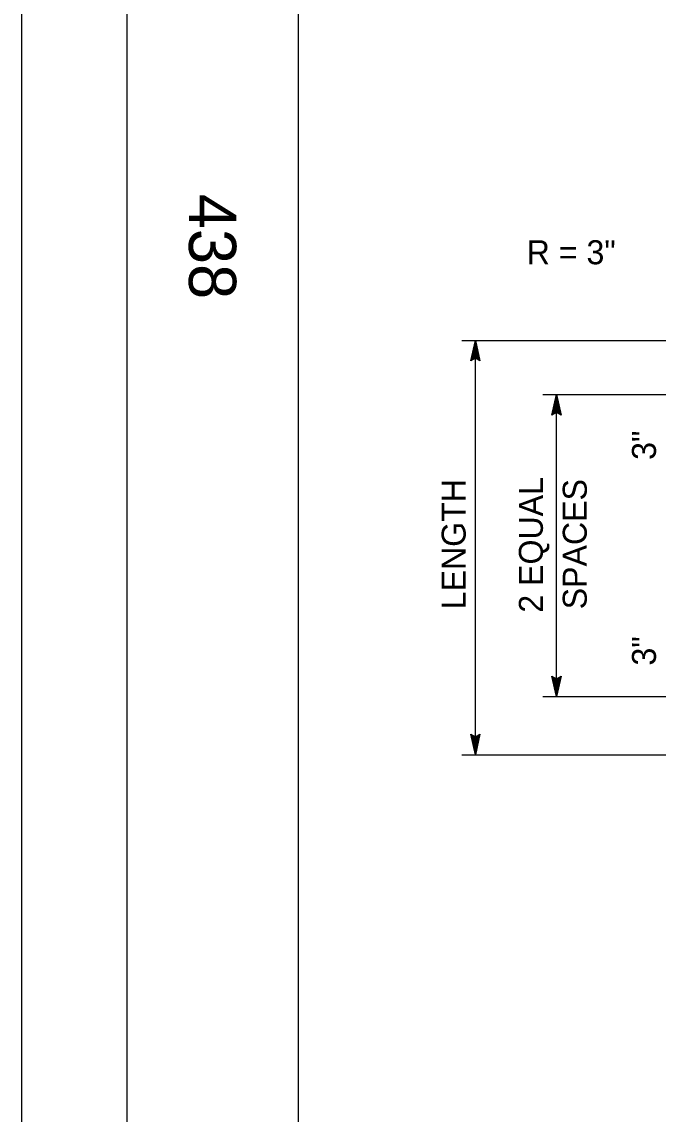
# Model space of a CAD drawing. Extents: x -894 to 866, y -476 to 714.
# Drawn here: x -894 to -708.5, y -130.6 to 187.8 of the extents above; entities that cross this region are included whole.
import ezdxf

# ---------------------------------------------------------------- set-up
doc = ezdxf.new("R2010")
doc.units = 0
for name, color, linetype in [('10 Sheet Format', 7, 'Continuous'), ('56 Stage 3 Anno', 7, 'Continuous'), ('57 Undefined', 7, 'Continuous')]:
    doc.layers.add(name, color=color, linetype=linetype)

msp = doc.modelspace()

# ---------------------------------------------------------------- linework, layer by layer
at = {"layer": '10 Sheet Format'}
for p, q in [((-863.46, 668.96), (-863.46, -431.04)), ((-813.45, 643.96), (-813.45, -406.04))]:
    msp.add_line(p, q, dxfattribs=at)
for points in [[(-894.04, 713.56), (865.96, 713.56), (865.96, -476.44), (-894.04, -476.44)], [(-863.46, -431.04), (836.55, -431.04), (836.55, 668.96), (-863.46, 668.96)]]:
    msp.add_lwpolyline(points, close=True, dxfattribs=at)
at = {"layer": '56 Stage 3 Anno'}
for p, q in [((-765.75, 95), (-675.72, 95)), ((-763.16, 89), (-761.82, 95)), ((-762.8, 89.21), (-761.82, 93.62)), ((-761.82, -25.81), (-761.82, 95)), ((-761.82, 95), (-761.82, 95)), ((-761.82, 95), (-760.49, 89)), ((-761.81, 93.6), (-760.85, 89.23)), ((-761.82, 89.8), (-763.16, 89)), ((-762.44, 89.45), (-761.82, 92.23)), ((-762.1, 89.62), (-761.82, 90.85)), ((-761.82, 92.23), (-761.19, 89.41)), ((-761.82, 90.85), (-761.55, 89.64)), ((-760.49, 89), (-761.82, 89.8)), ((-763.16, 89), (-763.16, 89)), ((-760.49, 89), (-760.49, 89)), ((-742.12, 79.19), (-663.34, 79.19)), ((-739.53, 73.19), (-738.19, 79.19)), ((-739.17, 73.41), (-738.19, 77.81)), ((-738.81, 73.64), (-738.19, 76.43)), ((-738.19, -8.85), (-738.19, 79.19)), ((-738.19, 79.19), (-738.19, 79.19)), ((-738.19, 79.19), (-736.86, 73.19)), ((-738.19, 76.43), (-737.56, 73.61)), ((-738.18, 77.8), (-737.21, 73.43)), ((-738.19, 73.99), (-739.53, 73.19)), ((-738.46, 73.82), (-738.19, 75.05)), ((-738.19, 75.05), (-737.92, 73.84)), ((-736.86, 73.19), (-738.19, 73.99)), ((-739.53, 73.19), (-739.53, 73.19)), ((-736.86, 73.19), (-736.86, 73.19)), ((-738.19, -8.85), (-739.52, -2.85)), ((-739.52, -2.85), (-739.52, -2.85)), ((-739.52, -2.85), (-738.19, -3.65)), ((-738.19, -7.46), (-739.16, -3.08)), ((-738.19, -3.65), (-736.85, -2.85)), ((-736.85, -2.85), (-738.19, -8.85)), ((-737.2, -3.06), (-738.18, -7.47)), ((-736.85, -2.85), (-736.85, -2.85)), ((-738.18, -6.08), (-738.81, -3.26)), ((-738.18, -4.7), (-738.45, -3.49)), ((-737.56, -3.3), (-738.18, -6.08)), ((-737.91, -3.47), (-738.18, -4.7)), ((-742.12, -8.85), (-663.34, -8.85)), ((-738.19, -8.85), (-738.19, -8.85)), ((-761.82, -25.81), (-763.15, -19.81)), ((-763.15, -19.81), (-763.15, -19.81)), ((-763.15, -19.81), (-761.82, -20.61)), ((-761.82, -24.42), (-762.79, -20.04)), ((-761.82, -23.05), (-762.44, -20.22)), ((-761.81, -21.67), (-762.08, -20.46)), ((-761.82, -20.61), (-760.48, -19.81)), ((-760.48, -19.81), (-761.82, -25.81)), ((-760.83, -20.03), (-761.82, -24.43)), ((-761.19, -20.26), (-761.82, -23.05)), ((-761.54, -20.44), (-761.81, -21.67)), ((-760.48, -19.81), (-760.48, -19.81)), ((-765.75, -25.81), (-661.27, -25.81)), ((-761.82, -25.81), (-761.82, -25.81))]:
    msp.add_line(p, q, dxfattribs=at)

# ---------------------------------------------------------------- texts
at = {"layer": '10 Sheet Format'}
msp.add_text('438', height=13.779, rotation=270, dxfattribs=at).set_placement((-845.33, 137.73))
at = {"layer": '57 Undefined'}
msp.add_text('R = 3"', height=7, dxfattribs=at).set_placement((-746.86, 117.18))
for s, p in [('3"', (-709.18, 60.16)), ('2 EQUAL', (-742.15, 15.61)), ('SPACES', (-729.35, 16.6)), ('LENGTH', (-764.65, 16.6)), ('3"', (-709.18, 0.21))]:
    msp.add_text(s, height=7, rotation=90, dxfattribs=at).set_placement(p)

doc.saveas('drawing.dxf')
